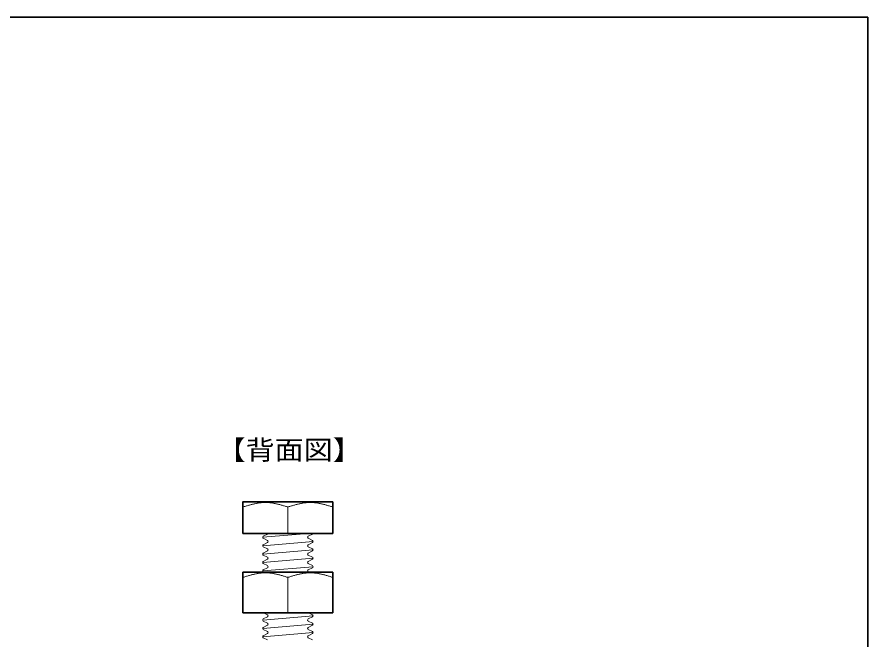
# Model space of a CAD drawing. Units: millimetres, scale not verified. Extents: x -405 to 405, y -286 to 286.
# Drawn here: x 244 to 405, y -128.8 to -11 of the extents above; entities that cross this region are included whole.
import ezdxf
from ezdxf.enums import TextEntityAlignment as Align

# ---------------------------------------------------------------- set-up
doc = ezdxf.new("R2010")
doc.units = ezdxf.units.MM
for name, color, linetype, lineweight in [('1-2_ボルト', 4, 'Continuous', 18), ('1-8_寸法', 4, 'Continuous', 18), ('F-0_枠図面', 4, 'Continuous', 18)]:
    doc.layers.add(name, color=color, linetype=linetype, lineweight=lineweight)
doc.styles.add('ＭＳ ゴシック', font='')
doc.styles.get('ＭＳ ゴシック').set_extended_font_data('MS Gothic')

msp = doc.modelspace()

# ---------------------------------------------------------------- linework, layer by layer
at = {"layer": '1-2_ボルト', "color": 7, "lineweight": 35}
for p, q in [((303.763, -102.647), (303.763, -108.647)), ((303.763, -108.647), (286.763, -108.647)), ((303.763, -108.647), (286.763, -108.647)), ((303.763, -108.647), (286.763, -108.647)), ((303.763, -115.947), (286.763, -115.947)), ((286.763, -115.947), (286.763, -123.647)), ((303.763, -115.947), (303.763, -123.647)), ((303.763, -123.647), (286.763, -123.647)), ((303.763, -123.647), (286.763, -123.647))]:
    msp.add_line(p, q, dxfattribs=at)
at = {"layer": '1-2_ボルト'}
for p, q in [((295.25, -103.647), (295.25, -108.647)), ((290.487, -109.369), (299.15, -108.647)), ((291.386, -108.769), (290.605, -109.176)), ((299.114, -109.176), (299.895, -108.769)), ((290.487, -110.957), (300.013, -110.163)), ((291.386, -109.97), (290.605, -109.563)), ((291.386, -110.357), (290.605, -110.763)), ((299.114, -109.563), (299.895, -109.97)), ((299.114, -110.763), (299.895, -110.357)), ((290.487, -112.544), (300.013, -111.751)), ((291.386, -111.557), (290.605, -111.15)), ((291.386, -111.944), (290.605, -112.351)), ((299.114, -111.15), (299.895, -111.557)), ((299.114, -112.351), (299.895, -111.944)), ((290.487, -114.132), (300.013, -113.338)), ((291.386, -113.145), (290.605, -112.738)), ((291.386, -113.532), (290.605, -113.938)), ((299.114, -112.738), (299.895, -113.145)), ((299.114, -113.938), (299.895, -113.532)), ((290.487, -115.719), (300.013, -114.926)), ((291.386, -114.732), (290.605, -114.325)), ((291.386, -115.119), (290.605, -115.526)), ((299.114, -114.325), (299.895, -114.732)), ((299.114, -115.526), (299.895, -115.119)), ((290.671, -115.947), (290.605, -115.913)), ((295.25, -116.947), (295.25, -123.647)), ((295.25, -116.947), (295.25, -123.202)), ((299.114, -115.913), (299.18, -115.947)), ((291.386, -124.02), (290.671, -123.647)), ((299.18, -123.647), (299.895, -124.02)), ((290.487, -125.007), (300.013, -124.213)), ((291.386, -124.407), (290.605, -124.813)), ((291.386, -125.607), (290.605, -125.2)), ((299.114, -124.813), (299.895, -124.407)), ((299.114, -125.2), (299.895, -125.607)), ((290.487, -126.594), (300.013, -125.801)), ((291.386, -125.994), (290.605, -126.401)), ((291.386, -127.195), (290.605, -126.788)), ((299.114, -126.401), (299.895, -125.994)), ((299.114, -126.788), (299.895, -127.195)), ((290.487, -128.182), (300.013, -127.388)), ((291.386, -127.582), (290.605, -127.988)), ((291.386, -128.782), (290.605, -128.375)), ((299.114, -127.988), (299.895, -127.582)), ((299.114, -128.375), (299.895, -128.782))]:
    msp.add_line(p, q, dxfattribs=at)
at = {"layer": '1-2_ボルト', "color": 7, "lineweight": 35}
msp.add_lwpolyline([(303.763, -102.647), (286.763, -102.647), (286.763, -108.647)], dxfattribs=at)
at = {"layer": '1-2_ボルト'}
for points in [[(292.688, -102.956), (292.542, -102.929), (292.396, -102.903), (292.25, -102.88), (292.105, -102.859), (291.959, -102.84), (291.813, -102.823), (291.667, -102.809), (291.522, -102.797), (291.376, -102.788), (291.23, -102.782), (291.085, -102.779), (291, -102.779), (290.916, -102.779), (290.77, -102.783), (290.625, -102.789), (290.48, -102.798), (290.334, -102.809), (290.189, -102.824), (290.044, -102.84), (289.899, -102.86), (289.753, -102.881), (289.608, -102.904), (289.463, -102.93), (289.317, -102.957), (289.172, -102.987), (289.027, -103.018), (288.881, -103.051), (288.736, -103.085), (288.591, -103.121), (288.446, -103.158), (288.3, -103.196), (288.155, -103.235), (288.01, -103.275), (287.864, -103.317), (287.719, -103.359), (287.574, -103.401), (287.428, -103.445), (287.283, -103.488), (287.138, -103.533)], [(298.249, -102.881), (298.104, -102.904), (297.958, -102.93), (297.812, -102.957), (297.666, -102.987), (297.521, -103.018), (297.375, -103.051), (297.229, -103.085), (297.083, -103.121), (296.938, -103.158), (296.792, -103.196), (296.646, -103.235), (296.5, -103.275), (296.355, -103.317), (296.209, -103.359), (296.063, -103.401), (295.918, -103.445), (295.772, -103.488), (295.626, -103.533), (295.48, -103.577), (295.335, -103.622), (295.25, -103.647), (295.165, -103.622), (295.02, -103.577), (294.874, -103.532), (294.728, -103.488), (294.582, -103.444), (294.437, -103.401), (294.291, -103.358), (294.145, -103.316), (293.999, -103.275), (293.854, -103.234), (293.708, -103.195), (293.562, -103.157), (293.416, -103.12), (293.271, -103.084), (293.125, -103.05), (292.979, -103.017), (292.833, -102.986), (292.688, -102.956)], [(303.763, -103.647), (303.678, -103.622), (303.532, -103.577), (303.386, -103.532), (303.24, -103.488), (303.093, -103.444), (302.947, -103.401), (302.801, -103.358), (302.655, -103.316), (302.509, -103.275), (302.362, -103.234), (302.216, -103.195), (302.07, -103.157), (301.924, -103.12), (301.778, -103.084), (301.631, -103.05), (301.485, -103.017), (301.339, -102.986), (301.193, -102.956), (301.047, -102.929), (300.9, -102.903), (300.754, -102.88), (300.608, -102.859), (300.462, -102.84), (300.316, -102.823), (300.17, -102.809), (300.023, -102.797), (299.877, -102.788), (299.731, -102.782), (299.585, -102.779), (299.5, -102.779), (299.415, -102.779), (299.27, -102.783), (299.124, -102.789), (298.978, -102.798), (298.832, -102.809), (298.687, -102.824), (298.541, -102.84), (298.395, -102.86), (298.249, -102.881)], [(287.138, -103.533), (286.993, -103.577), (286.847, -103.622), (286.763, -103.647)], [(287.138, -116.833), (286.993, -116.877), (286.847, -116.922), (286.763, -116.947)], [(292.688, -116.256), (292.542, -116.229), (292.396, -116.203), (292.25, -116.18), (292.105, -116.159), (291.959, -116.14), (291.813, -116.123), (291.667, -116.109), (291.522, -116.097), (291.376, -116.088), (291.23, -116.082), (291.085, -116.079), (291, -116.079), (290.916, -116.079), (290.77, -116.083), (290.625, -116.089), (290.48, -116.098), (290.334, -116.109), (290.189, -116.124), (290.044, -116.14), (289.899, -116.16), (289.753, -116.181), (289.608, -116.204), (289.463, -116.23), (289.317, -116.257), (289.172, -116.287), (289.027, -116.318), (288.881, -116.351), (288.736, -116.385), (288.591, -116.421), (288.446, -116.458), (288.3, -116.496), (288.155, -116.535), (288.01, -116.575), (287.864, -116.617), (287.719, -116.659), (287.574, -116.701), (287.428, -116.745), (287.283, -116.788), (287.138, -116.833)], [(298.249, -116.181), (298.104, -116.204), (297.958, -116.23), (297.812, -116.257), (297.666, -116.287), (297.521, -116.318), (297.375, -116.351), (297.229, -116.385), (297.083, -116.421), (296.938, -116.458), (296.792, -116.496), (296.646, -116.535), (296.5, -116.575), (296.355, -116.617), (296.209, -116.659), (296.063, -116.701), (295.918, -116.745), (295.772, -116.788), (295.626, -116.833), (295.48, -116.877), (295.335, -116.922), (295.25, -116.947), (295.165, -116.922), (295.02, -116.877), (294.874, -116.832), (294.728, -116.788), (294.582, -116.744), (294.437, -116.701), (294.291, -116.658), (294.145, -116.616), (293.999, -116.575), (293.854, -116.534), (293.708, -116.495), (293.562, -116.457), (293.416, -116.42), (293.271, -116.384), (293.125, -116.35), (292.979, -116.317), (292.833, -116.286), (292.688, -116.256)], [(303.763, -116.947), (303.678, -116.922), (303.532, -116.877), (303.386, -116.832), (303.24, -116.788), (303.093, -116.744), (302.947, -116.701), (302.801, -116.658), (302.655, -116.616), (302.509, -116.575), (302.362, -116.534), (302.216, -116.495), (302.07, -116.457), (301.924, -116.42), (301.778, -116.384), (301.631, -116.35), (301.485, -116.317), (301.339, -116.286), (301.193, -116.256), (301.047, -116.229), (300.9, -116.203), (300.754, -116.18), (300.608, -116.159), (300.462, -116.14), (300.316, -116.123), (300.17, -116.109), (300.023, -116.097), (299.877, -116.088), (299.731, -116.082), (299.585, -116.079), (299.5, -116.079), (299.415, -116.079), (299.27, -116.083), (299.124, -116.089), (298.978, -116.098), (298.832, -116.109), (298.687, -116.124), (298.541, -116.14), (298.395, -116.16), (298.249, -116.181)]]:
    msp.add_lwpolyline(points, dxfattribs=at)
for centre, start, end in [((290.706, -109.369), 117.5, 242.5), ((291.285, -108.576), 297.5, 340.76949), ((299.215, -109.369), 117.5, 242.5), ((299.794, -108.576), 297.5, 340.76949), ((290.706, -110.957), 117.5, 242.5), ((291.285, -110.163), 297.5, 62.5), ((299.215, -110.957), 117.5, 242.5), ((299.794, -110.163), 297.5, 62.5), ((290.706, -112.544), 117.5, 242.5), ((291.285, -111.751), 297.5, 62.5), ((299.215, -112.544), 117.5, 242.5), ((299.794, -111.751), 297.5, 62.5), ((290.706, -114.132), 117.5, 242.5), ((291.285, -113.338), 297.5, 62.5), ((299.215, -114.132), 117.5, 242.5), ((299.794, -113.338), 297.5, 62.5), ((290.706, -115.719), 117.5, 242.5), ((291.285, -114.926), 297.5, 62.5), ((299.215, -115.719), 117.5, 242.5), ((299.794, -114.926), 297.5, 62.5), ((290.706, -125.007), 117.5, 242.5), ((291.285, -124.213), 297.5, 62.5), ((299.215, -125.007), 117.5, 242.5), ((299.794, -124.213), 297.5, 62.5), ((290.706, -126.594), 117.5, 242.5), ((291.285, -125.801), 297.5, 62.5), ((299.215, -126.594), 117.5, 242.5), ((299.794, -125.801), 297.5, 62.5), ((290.706, -128.182), 117.5, 242.5), ((291.285, -127.388), 297.5, 62.5), ((299.215, -128.182), 117.5, 242.5), ((299.794, -127.388), 297.5, 62.5)]:
    msp.add_arc(centre, 0.218, start, end, dxfattribs=at)
at = {"layer": 'F-0_枠図面', "color": 7, "lineweight": 35}
for p in [(15.5, -11), (405, -286)]:
    msp.add_line(p, (405, -11), dxfattribs=at)

# ---------------------------------------------------------------- texts
at = {"layer": '1-8_寸法', "color": 3, "style": 'ＭＳ ゴシック', "width": 1.1}
msp.add_text('【背面図】', height=3.666, dxfattribs=at).set_placement((281.75, -95.8), align=Align.BOTTOM_LEFT)

doc.saveas('drawing.dxf')
